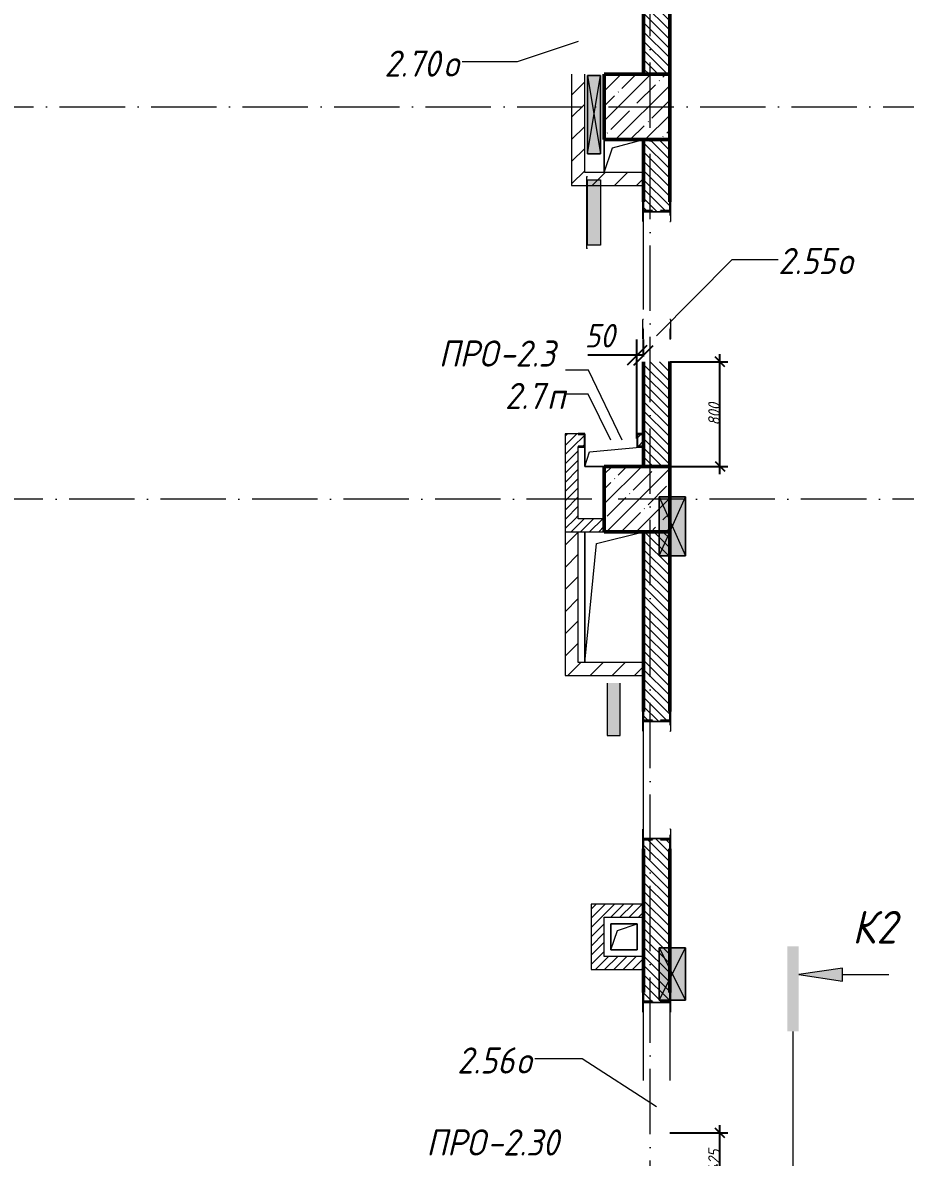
# Model space of a CAD drawing. Header units: millimetres. Extents: x -356862 to 418287, y 0 to 839748.
# Drawn here: x -15010 to -8256, y 328988 to 337669 of the extents above; entities that cross this region are included whole.
import ezdxf

# ---------------------------------------------------------------- set-up
doc = ezdxf.new("R2010")
doc.units = ezdxf.units.MM
doc.linetypes.add('200_ШТРИХ_ш1п0_6_', pattern=[160, 100, -60])
doc.linetypes.add('50_200_ШТРИХ_1Т_ш5_п1_п1_', pattern=[700, 500, -100, 0, -100])
for name, color, linetype, lineweight in [('A-____-____-DIMS', 7, 'Continuous', 9), ('A-____-NOTE-TEXT', 7, 'Continuous', 9), ('A-____-NOTE-TEXT-1', 7, 'Continuous', 5), ('A-DETL-GENF-OTLN', 7, 'Continuous', 9), ('A-FLOR-____-OTLN', 7, 'Continuous', 9), ('A-GENM-____-IDEN', 7, 'Continuous', 9), ('A-GENM-____-MCUT', 7, 'Continuous', 25), ('A-GENM-____-OTLN', 7, 'Continuous', 9), ('A-GENM-____-OTLN-1', 7, 'Continuous', 25), ('A-GLAZ-____-IDEN', 7, 'Continuous', 9), ('A-GLAZ-____-OTLN', 7, 'Continuous', 9), ('A-WALL-____-MCUT-2', 7, 'Continuous', 50), ('A-WALL-____-PATT-1', 7, 'Continuous', 9), ('A-WALL-FNSH-MCUT-1', 7, 'Continuous', 9), ('I-WALL-____-OTLN', 7, 'Continuous', 9), ('S-COLS-____-MCUT', 7, 'Continuous', 50), ('S-COLS-____-OTLN', 7, 'Continuous', 9), ('S-GRID-____-OTLN-1', 7, '50_200_ШТРИХ_1Т_ш5_п1_п1_', 9)]:
    doc.layers.add(name, color=color, linetype=linetype, lineweight=lineweight)
for name, color, linetype, lineweight, true_color in [('A-DETL-GENF-OTLN-4', 9, '200_ШТРИХ_ш1п0_6_', 9, 0x808080), ('A-DETL-GENF-OTLN-5', 7, 'Continuous', 5, 0xc0c0c0), ('A-GLAZ-____-OTLN-1', 7, 'Continuous', 9, 0xc0c0c0)]:
    doc.layers.add(name, color=color, linetype=linetype, lineweight=lineweight, true_color=true_color)
doc.styles.add('ISOCPEUR_I', font='isocpeui.ttf', dxfattribs={"width": 0.9, "height": 2.5})
doc.styles.add('ISOCPEUR_I_10', font='isocpeui.ttf', dxfattribs={"width": 0.9, "height": 180})
doc.styles.add('ISOCPEUR_I_7', font='isocpeui.ttf', dxfattribs={"width": 0.9, "height": 90})
doc.styles.add('ISOCPEUR_I_9', font='isocpeui.ttf', dxfattribs={"width": 0.9, "height": 250})
doc.dimstyles.new('ISO-1_8_0_9К_СРЕДНИЙ_Кладочные_2', dxfattribs={"dimscale": 304.8, "dimtxt": 89.638306, "dimasz": 0.246063, "dimexe": 0.19685, "dimexo": 0, "dimgap": 0, "dimtad": 1, "dimdec": 3, "dimrnd": 0.001, "dimdsep": 46, "dimtxsty": 'ISOCPEUR_I_7', "dimblk1": 'OBLIQUE', "dimblk2": 'OBLIQUE', "dimsah": 1, "dimcen": 0.09, "dimdle": 0.19685, "dimazin": 0, "dimtfac": 1, "dimtdec": 4, "dimtix": 1, "dimtmove": 1, "dimatfit": 3, "dimfxl": 1, "dimtvp": 1, "dimtolj": 1, "dimtzin": 0, "dimarcsym": 2})
doc.dimstyles.new('ISO-1_8_0_9К_СРЕДНИЙ_Кладочные_3', dxfattribs={"dimscale": 304.8, "dimtxt": 179.276612, "dimasz": 0.492126, "dimexe": 0.393701, "dimexo": 0, "dimgap": 0, "dimtad": 1, "dimdec": 3, "dimrnd": 0.001, "dimdsep": 46, "dimtxsty": 'ISOCPEUR_I_10', "dimblk1": 'OBLIQUE', "dimblk2": 'OBLIQUE', "dimsah": 1, "dimcen": 0.09, "dimdle": 0.393701, "dimazin": 0, "dimtfac": 1, "dimtdec": 4, "dimtix": 1, "dimtmove": 0, "dimatfit": 3, "dimfxl": 1, "dimtvp": 1, "dimtolj": 1, "dimtzin": 0, "dimarcsym": 2})
pattern_1 = [(45, (-15659.08, 310542.9), (-35.35534, 35.35534), [])]
pattern_2 = [(45, (-15659.08, 310542.9), (-84.8528, 84.8528), [])]
pattern_3 = [(135, (-15659.08, 310542.9), (-35.35534, -35.35534), [])]

# ---------------------------------------------------------------- blocks, each defined once
blk = doc.blocks.new('BSC_Колонна _Прямоугольная - 500х500-V39-АР1_План отверстий 2 этажа в осях 1-64_А-ГГ')
at = {"layer": 'S-COLS-____-OTLN'}
h = blk.add_hatch(dxfattribs=at)
h.set_pattern_fill('FP_68', color=256, style=0, pattern_type=2)
h.set_pattern_definition([(45, (-5350, -26481.04), (-114.0493, 114.0493), []), (45, (-5235.95, -26481.04), (-114.0493, 114.0493), [201.613, -40.323, 3.353, -36.97])])
h.paths.add_polyline_path([(-250, -250), (250, -250), (250, 250), (-250, 250)], flags=0)
at = {"layer": 'S-COLS-____-MCUT'}
for p, q in [((250, 250), (-250, 250)), ((-250, 250), (-250, -250)), ((250, -250), (250, 250)), ((-250, -250), (250, -250))]:
    blk.add_line(p, q, dxfattribs=at)
blk = doc.blocks.new('BSC_Колонна _Прямоугольная - 500х500-V46-АР1_План отверстий 2 этажа в осях 1-64_А-ГГ')
at = {"layer": 'S-COLS-____-OTLN'}
h = blk.add_hatch(dxfattribs=at)
h.set_pattern_fill('FP_75', color=256, style=0, pattern_type=2)
h.set_pattern_definition([(45, (-5350, -23481.04), (-114.0493, 114.0493), []), (45, (-5235.95, -23481.04), (-114.0493, 114.0493), [201.613, -40.323, 3.353, -36.97])])
h.paths.add_polyline_path([(-250, -250), (250, -250), (250, 250), (-250, 250)], flags=0)
at = {"layer": 'S-COLS-____-MCUT'}
for p, q in [((250, 250), (-250, 250)), ((-250, 250), (-250, -250)), ((250, -250), (250, 250)), ((-250, -250), (250, -250))]:
    blk.add_line(p, q, dxfattribs=at)
blk = doc.blocks.new('154_Стойка_СКБ_Уголок - СМ-2480_200-28346303-АР1_План отверстий 2 этажа в осях 1-64_А-ГГ')
at = {"layer": 'A-GENM-____-MCUT'}
for p, q in [((125, 156), (125, 81)), ((200, 156), (125, 156)), ((131, 81), (131, 150)), ((131, 150), (200, 150)), ((200, 150), (200, 156)), ((125, 81), (131, 81)), ((131, 19), (125, 19)), ((125, 19), (125, -56)), ((131, -50), (131, 19)), ((125, -56), (200, -56)), ((200, -50), (131, -50)), ((200, -56), (200, -50))]:
    blk.add_line(p, q, dxfattribs=at)
blk = doc.blocks.new('Стойка_Влож_Полоса боковая - Полоса-28213942-АР1_План отверстий 2 этажа в осях 1-64_А-ГГ')
at = {"layer": 'A-GENM-____-OTLN'}
for p, q in [((-5, 60), (0, 60)), ((-5, -60), (-5, 60)), ((0, 31), (0, -31)), ((0, -60), (-5, -60))]:
    blk.add_line(p, q, dxfattribs=at)
blk = doc.blocks.new('Стойка_Влож_Уголок_Опорный - Уголок-28213941-АР1_План отверстий 2 этажа в осях 1-64_А-ГГ')
at = {"layer": 'A-GENM-____-OTLN'}
for p, q in [((-212, -6), (-212, 0)), ((0, 0), (0, -6)), ((-212, -75), (-212, -6)), ((-212, -6), (-206, -6)), ((-212, -75), (-206, -75)), ((-6, -6), (0, -6)), ((-6, -75), (0, -75)), ((0, -6), (0, -75))]:
    blk.add_line(p, q, dxfattribs=at)
blk = doc.blocks.new('154_Стойка_СКБ_Уголок - СМ-2480_200-V146-АР1_План отверстий 2 этажа в осях 1-64_А-ГГ')
at = {"layer": 'A-GENM-____-MCUT'}
for p, q in [((125, 156), (125, 150)), ((200, 156), (125, 156)), ((200, 150), (200, 156)), ((125, -50), (125, -56)), ((125, -56), (200, -56)), ((200, -56), (200, -50))]:
    blk.add_line(p, q, dxfattribs=at)
blk = doc.blocks.new('AR_Отверстие Ниша - Лючок-32405468-АР1_План отверстий 2 этажа в осях 1-64_А-ГГ')
at = {"layer": 'A-GLAZ-____-OTLN'}
blk.add_hatch(color=256, dxfattribs=at).paths.add_polyline_path([(200, -47), (200, 50), (-200, 50), (-200, -50), (200, -50)], flags=0)
for p, q in [((200, 50), (-200, 50)), ((200, -50), (200, 50)), ((-200, -50), (200, -50))]:
    blk.add_line(p, q, dxfattribs=at)
blk = doc.blocks.new('AR_Отверстие Ниша - Лючок-32403618-АР1_План отверстий 2 этажа в осях 1-64_А-ГГ')
at = {"layer": 'A-GLAZ-____-OTLN'}
blk.add_hatch(color=256, dxfattribs=at).paths.add_polyline_path([(-250, -50), (250, -50), (250, 50), (-250, 50)], flags=0)
for p, q in [((-250, 50), (250, 50)), ((-250, -50), (-250, 50)), ((250, 50), (250, -50)), ((250, -50), (-250, -50))]:
    blk.add_line(p, q, dxfattribs=at)
blk = doc.blocks.new('Л_Общий_Лючок - Лючок-29753807-АР1_План отверстий 2 этажа в осях 1-64_А-ГГ')
at = {"layer": 'A-GLAZ-____-OTLN-1'}
blk.add_hatch(color=256, dxfattribs=at).paths.add_polyline_path([(524, -6), (524, 0), (-24, 0), (-24, -6), (500, -6)], flags=0)
at = {"layer": 'A-GLAZ-____-OTLN'}
for p, q in [((-24, 0), (-24, -6)), ((524, 0), (524, -6)), ((-24, -6), (524, -6))]:
    blk.add_line(p, q, dxfattribs=at)
blk = doc.blocks.new('154_Фахверк_СКБ_Швеллер - Тип_100_3960_зеркало-29769493-АР1_План отверстий 2 этажа в осях 1-64_А-ГГ')
at = {"layer": 'A-GENM-____-MCUT'}
for p, q in [((175, 50), (125, 50)), ((125, 50), (125, -50)), ((128, 47), (175, 47)), ((128, -47), (128, 47)), ((175, 47), (175, 50)), ((125, -50), (175, -50)), ((175, -47), (128, -47)), ((175, -50), (175, -47))]:
    blk.add_line(p, q, dxfattribs=at)
blk = doc.blocks.new('AR_Отверстие прямоугольное _в плите_ - AR_Отверстие прямоугольное _в плите_-V150-АР1_План отверстий 2 этажа в осях 1-64_А-ГГ')
at = {"layer": 'A-GENM-____-OTLN'}
for p, q in [((100, 100), (-100, 100)), ((-100, 100), (-100, -100)), ((-50, 50), (100, 100)), ((100, -100), (100, 100)), ((-100, -100), (-50, 50)), ((-100, -100), (100, -100))]:
    blk.add_line(p, q, dxfattribs=at)
blk = doc.blocks.new('AR_Отверстие прямоугольное _в плите_ - AR_Отверстие прямоугольное _в плите_-30459275-АР1_План отверстий 2 этажа в осях 1-64_А-ГГ')
at = {"layer": 'A-GENM-____-OTLN'}
for p, q in [((-225, 75), (-225, -75)), ((-225, -75), (-187.5, 37.5)), ((-187.5, 37.5), (225, 75)), ((-225, -75), (-75, -75))]:
    blk.add_line(p, q, dxfattribs=at)
blk = doc.blocks.new('AR_Отверстие прямоугольное _в плите_ - AR_Отверстие прямоугольное _в плите_-30552560-АР1_План отверстий 2 этажа в осях 1-64_А-ГГ')
at = {"layer": 'A-GENM-____-OTLN'}
for p, q in [((-225, 500), (-225, -500)), ((-135, 410), (225, 500)), ((-225, -500), (-135, 410))]:
    blk.add_line(p, q, dxfattribs=at)
blk = doc.blocks.new('AR_Отверстие прямоугольное _в плите_ - AR_Отверстие прямоугольное _в плите_-V189-АР1_План отверстий 2 этажа в осях 1-64_А-ГГ')
at = {"layer": 'A-GENM-____-OTLN'}
for p, q in [((-150, 125), (-150, -125)), ((-87.5, 62.5), (150, 125)), ((-150, -125), (-87.5, 62.5))]:
    blk.add_line(p, q, dxfattribs=at)
blk = doc.blocks.new('AR_Отверстие прямоугольное _в стене_ - AR_Отверстие прямоугольное _в стене__ОВ-V198-АР1_План отверстий 2 этажа в осях 1-64_А-ГГ')
at = {"layer": 'A-GLAZ-____-OTLN'}
blk.add_hatch(color=256, dxfattribs=at).paths.add_polyline_path([(-225, -100), (225, -100), (225, 100), (-225, 100)], flags=0)
at = {"layer": 'A-DETL-GENF-OTLN'}
for p, q in [((-225, -100), (-225, 100)), ((-225, 100), (225, 100)), ((225, 100), (-225, -100)), ((-225, 100), (225, -100)), ((225, 100), (-225, 100)), ((-225, 100), (-225, -100)), ((225, 100), (225, -100)), ((225, -100), (225, 100)), ((225, -100), (-225, -100)), ((-225, -100), (225, -100))]:
    blk.add_line(p, q, dxfattribs=at)
blk = doc.blocks.new('AR_Отверстие прямоугольное _в стене_ - AR_Отверстие прямоугольное _в стене__ОВ-36902575-АР1_План отверстий 2 этажа в осях 1-64_А-ГГ')
at = {"layer": 'A-GLAZ-____-OTLN'}
blk.add_hatch(color=256, dxfattribs=at).paths.add_polyline_path([(-300, -50), (300, -50), (300, 50), (-300, 50)], flags=0)
at = {"layer": 'A-DETL-GENF-OTLN'}
for p, q in [((-300, -50), (-300, 50)), ((-300, 50), (300, 50)), ((300, 50), (-300, -50)), ((-300, 50), (300, -50)), ((300, 50), (-300, 50)), ((-300, 50), (-300, -50)), ((300, 50), (300, -50)), ((300, -50), (300, 50)), ((300, -50), (-300, -50)), ((-300, -50), (300, -50))]:
    blk.add_line(p, q, dxfattribs=at)
blk = doc.blocks.new('AR_Отверстие прямоугольное _в стене__БезПР - AR_Отверстие прямоугольное _в стене__БезПР-36428632-АР1_План отверстий 2 этажа в осях 1-64_А-ГГ')
at = {"layer": 'A-GLAZ-____-OTLN'}
blk.add_hatch(color=256, dxfattribs=at).paths.add_polyline_path([(-200, -100), (200, -100), (200, 100), (-200, 100)], flags=0)
at = {"layer": 'A-DETL-GENF-OTLN'}
for p, q in [((-200, -100), (-200, 100)), ((-200, 100), (200, 100)), ((200, 100), (-200, -100)), ((-200, 100), (200, -100)), ((200, 100), (-200, 100)), ((-200, 100), (-200, -100)), ((200, 100), (200, -100)), ((200, -100), (200, 100)), ((200, -100), (-200, -100)), ((-200, -100), (200, -100))]:
    blk.add_line(p, q, dxfattribs=at)
at = {"layer": 'A-GLAZ-____-OTLN'}
blk.add_line((200, 100), (-200, 100), dxfattribs=at)
blk = doc.blocks.new('DET_L_Имитация разреза_ISO2-5 - Вправо-36892236-АР1_План отверстий 2 этажа в осях 1-64_А-ГГ')
at = {"layer": 'A-DETL-GENF-OTLN-5'}
blk.add_line((143.1, 0), (1926.9, 0), dxfattribs=at)
blk = doc.blocks.new('_Oblique')
at = {"color": 0, "linetype": 'ByBlock', "lineweight": -2}
blk.add_line((-0.5, -0.5), (0.5, 0.5), dxfattribs=at)
blk = doc.blocks.new('*D9335')
at = {"layer": 'A-____-____-DIMS', "color": 0, "lineweight": -2, "transparency": 16777216}
for p, q in [((-10309.1, 334487), (-10309.1, 335243.8)), ((-10259.1, 335114.7), (-10259.1, 335243.8)), ((-10309.1, 335123.8), (-10685.8, 335123.8)), ((-10259.1, 335123.8), (-10429.1, 335123.8))]:
    blk.add_line(p, q, dxfattribs=at)
at = {"layer": 'Defpoints', "color": 0, "transparency": 16777216}
for p in [(-10259.1, 335123.8), (-10259.1, 335114.7), (-10309.1, 334487)]:
    blk.add_point(p, dxfattribs=at)
at = {"layer": 'A-____-____-DIMS', "color": 0, "lineweight": -2, "transparency": 16777216, "xscale": 150, "yscale": 150, "zscale": 150, "rotation": 180}
blk.add_blockref('_Oblique', (-10309.1, 335123.8), dxfattribs=at)
at = {"layer": 'A-____-____-DIMS', "color": 0, "lineweight": -2, "transparency": 16777216, "xscale": 150, "yscale": 150, "zscale": 150}
blk.add_blockref('_Oblique', (-10259.1, 335123.8), dxfattribs=at)
at = {"layer": 'A-____-____-DIMS', "color": 0, "transparency": 16777216, "insert": (-10708.9, 335363.8), "char_height": 180, "width": 273.052, "attachment_point": 1, "line_spacing_factor": 1.149209, "style": 'ISOCPEUR_I_10'}
blk.add_mtext('\\A1;50', dxfattribs=at)
blk = doc.blocks.new('*D9194')
at = {"layer": 'A-____-____-DIMS', "color": 0, "lineweight": -2, "transparency": 16777216}
for p, q in [((-9674.4, 334213.9), (-9674.4, 335133.9)), ((-10059.1, 335073.9), (-9614.4, 335073.9)), ((-10059.1, 334273.9), (-9614.4, 334273.9))]:
    blk.add_line(p, q, dxfattribs=at)
at = {"layer": 'Defpoints', "color": 0, "transparency": 16777216}
for p in [(-10059.1, 335073.9), (-9674.4, 335073.9), (-10059.1, 334273.9)]:
    blk.add_point(p, dxfattribs=at)
at = {"layer": 'A-____-____-DIMS', "color": 0, "lineweight": -2, "transparency": 16777216, "xscale": 75, "yscale": 75, "zscale": 75}
for p, rotation in [((-9674.4, 335073.9), 90), ((-9674.4, 334273.9), 270)]:
    blk.add_blockref('_Oblique', p, dxfattribs=dict(at, rotation=rotation))
at = {"layer": 'A-____-____-DIMS', "color": 0, "transparency": 16777216, "insert": (-9719.4, 334673.9), "char_height": 90, "width": 409.578, "attachment_point": 5, "rotation": 90, "style": 'ISOCPEUR_I_7'}
blk.add_mtext('\\A1;800', dxfattribs=at)
blk = doc.blocks.new('*D9196')
at = {"layer": 'A-____-____-DIMS', "color": 0, "lineweight": -2, "transparency": 16777216}
for p, q in [((-9674.4, 328688.9), (-9674.4, 329233.9)), ((-10059.1, 329173.9), (-9614.4, 329173.9)), ((-10053.1, 328748.9), (-9614.4, 328748.9))]:
    blk.add_line(p, q, dxfattribs=at)
at = {"layer": 'Defpoints', "color": 0, "transparency": 16777216}
for p in [(-10059.1, 329173.9), (-9674.4, 329173.9), (-10053.1, 328748.9)]:
    blk.add_point(p, dxfattribs=at)
at = {"layer": 'A-____-____-DIMS', "color": 0, "lineweight": -2, "transparency": 16777216, "xscale": 75, "yscale": 75, "zscale": 75}
for p, rotation in [((-9674.4, 329173.9), 90), ((-9674.4, 328748.9), 270)]:
    blk.add_blockref('_Oblique', p, dxfattribs=dict(at, rotation=rotation))
at = {"layer": 'A-____-____-DIMS', "color": 0, "transparency": 16777216, "insert": (-9719.4, 328961.4), "char_height": 90, "width": 426.127, "attachment_point": 5, "rotation": 90, "style": 'ISOCPEUR_I_7'}
blk.add_mtext('\\A1;425', dxfattribs=at)

msp = doc.modelspace()

# ---------------------------------------------------------------- hatches: boundary and pattern name
at = {"layer": 'A-____-NOTE-TEXT-1'}
for points in [[(-9070.713, 329950.8496), (-9070.713, 330600.8496), (-9157.4496, 330600.8496), (-9157.4496, 329950.8496)], [(-8737.0716, 330335.0015), (-8737.0716, 330435.0015), (-9070.713, 330385.0015)]]:
    msp.add_hatch(color=256, dxfattribs=at).paths.add_polyline_path(points, flags=0)
at = {"layer": 'A-WALL-____-PATT-1'}
h = msp.add_hatch(dxfattribs=at)
h.set_pattern_fill('FP_6', color=256, style=0, pattern_type=2)
h.set_pattern_definition(pattern_3)
h.paths.add_polyline_path([(-10059.0813, 337273.9433), (-10059.0813, 339848.9433), (-10259.0813, 339848.9433), (-10259.0813, 337273.9433)], flags=0)
h.paths.add_polyline_path([(-10259.0813, 340398.9433), (-10059.0813, 340398.9433), (-10059.0813, 340667.9433), (-10128.0813, 340667.9433), (-10128.0813, 340673.9433), (-10190.0813, 340673.9433), (-10190.0813, 340667.9433), (-10259.0813, 340667.9433), (-10259.0813, 340598.9433)], flags=0)
h.paths.add_polyline_path([(-10128.0813, 342373.9433), (-10128.0813, 342379.9433), (-10059.0813, 342379.9433), (-10059.0813, 342773.9433), (-10259.0813, 342773.9433), (-10259.0813, 342379.9433), (-10190.0813, 342379.9433), (-10190.0813, 342373.9433)], flags=0)
h = msp.add_hatch(dxfattribs=at)
h.set_pattern_fill('FP_4', color=256, style=0, pattern_type=2)
h.set_pattern_definition(pattern_2)
h.paths.add_polyline_path([(-10809.0813, 336423.9433), (-10709.0813, 336423.9433), (-10709.0813, 337273.9433), (-10809.0813, 337273.9433)], flags=0)
h.paths.add_polyline_path([(-10806.0813, 337773.9433), (-10709.0813, 337773.9433), (-10709.0813, 338423.9433), (-10712.0813, 338423.9433), (-10712.0813, 338470.9433), (-10806.0813, 338470.9433), (-10806.0813, 338423.9433), (-10809.0813, 338423.9433), (-10809.0813, 337773.9433)], flags=0)
h.paths.add_polyline_path([(-10712.0813, 338473.9433), (-10709.0813, 338473.9433), (-10709.0813, 339323.9433), (-10809.0813, 339323.9433), (-10809.0813, 338473.9433), (-10757.8313, 338473.9433)], flags=0)
h.paths.add_polyline_path([(-10709.0813, 339823.9433), (-10709.0813, 340523.9433), (-10809.0813, 340523.9433), (-10809.0813, 339823.9433), (-10791.5813, 339823.9433)], flags=0)
h = msp.add_hatch(dxfattribs=at)
h.set_pattern_fill('FP_6', color=256, style=0, pattern_type=2)
h.set_pattern_definition(pattern_3)
h.paths.add_polyline_path([(-10059.0813, 334273.9433), (-10059.0813, 335073.9433), (-10259.0813, 335073.9433), (-10259.0813, 334273.9433)], flags=0)
h.paths.add_polyline_path([(-10128.0813, 336223.9433), (-10128.0813, 336229.9433), (-10059.0813, 336229.9433), (-10059.0813, 336773.9433), (-10259.0813, 336773.9433), (-10259.0813, 336229.9433), (-10190.0813, 336229.9433), (-10190.0813, 336223.9433)], flags=0)
h = msp.add_hatch(dxfattribs=at)
h.set_pattern_fill('FP_4', color=256, style=0, pattern_type=2)
h.set_pattern_definition(pattern_2)
h.paths.add_polyline_path([(-10709.0813, 336423.9433), (-10259.0813, 336423.9433), (-10259.0813, 336523.9433), (-10709.0813, 336523.9433)], flags=0)
h = msp.add_hatch(dxfattribs=at)
h.set_pattern_fill('FP_5', color=256, style=0, pattern_type=2)
h.set_pattern_definition(pattern_1)
h.paths.add_polyline_path([(-10859.0813, 334423.9433), (-10759.0813, 334423.9433), (-10759.0813, 334426.9433), (-10712.0813, 334426.9433), (-10712.0813, 334520.9433), (-10759.0813, 334520.9433), (-10759.0813, 334523.9433), (-10859.0813, 334523.9433), (-10859.0813, 334426.9433)], flags=0)
h.paths.add_polyline_path([(-10306.0813, 334426.9433), (-10259.0813, 334426.9433), (-10259.0813, 334520.9433), (-10306.0813, 334520.9433), (-10306.0813, 334514.5433)], flags=0)
h = msp.add_hatch(dxfattribs=at)
h.set_pattern_fill('FP_5', color=256, style=0, pattern_type=2)
h.set_pattern_definition(pattern_1)
h.paths.add_polyline_path([(-10859.0813, 333873.9433), (-10759.0813, 333873.9433), (-10759.0813, 334423.9433), (-10859.0813, 334423.9433), (-10859.0813, 334417.5603)], flags=0)
h = msp.add_hatch(dxfattribs=at)
h.set_pattern_fill('FP_5', color=256, style=0, pattern_type=2)
h.set_pattern_definition(pattern_1)
h.paths.add_polyline_path([(-10559.0813, 333773.9433), (-10559.0813, 333873.9433), (-10859.0813, 333873.9433), (-10859.0813, 333773.9433)], flags=0)
h = msp.add_hatch(dxfattribs=at)
h.set_pattern_fill('FP_4', color=256, style=0, pattern_type=2)
h.set_pattern_definition(pattern_2)
h.paths.add_polyline_path([(-10859.0813, 332673.9433), (-10759.0813, 332673.9433), (-10759.0813, 333773.9433), (-10859.0813, 333773.9433)], flags=0)
h = msp.add_hatch(dxfattribs=at)
h.set_pattern_fill('FP_6', color=256, style=0, pattern_type=2)
h.set_pattern_definition(pattern_3)
h.paths.add_polyline_path([(-10190.0813, 328273.9433), (-10059.0813, 328273.9433), (-10059.0813, 328467.9433), (-10128.0813, 328467.9433), (-10128.0813, 328473.9433), (-10190.0813, 328473.9433), (-10190.0813, 328467.9433), (-10259.0813, 328467.9433), (-10259.0813, 328273.9433)], flags=0)
h.paths.add_polyline_path([(-10128.0813, 330173.9433), (-10128.0813, 330179.9433), (-10059.0813, 330179.9433), (-10059.0813, 331417.9433), (-10128.0813, 331417.9433), (-10128.0813, 331423.9433), (-10190.0813, 331423.9433), (-10190.0813, 331417.9433), (-10259.0813, 331417.9433), (-10259.0813, 330179.9433), (-10190.0813, 330179.9433), (-10190.0813, 330173.9433)], flags=0)
h.paths.add_polyline_path([(-10128.0813, 332323.9433), (-10128.0813, 332329.9433), (-10059.0813, 332329.9433), (-10059.0813, 333773.9433), (-10259.0813, 333773.9433), (-10259.0813, 332329.9433), (-10190.0813, 332329.9433), (-10190.0813, 332323.9433)], flags=0)
h = msp.add_hatch(dxfattribs=at)
h.set_pattern_fill('FP_4', color=256, style=0, pattern_type=2)
h.set_pattern_definition(pattern_2)
h.paths.add_polyline_path([(-10759.0813, 332673.9433), (-10259.0813, 332673.9433), (-10259.0813, 332773.9433), (-10759.0813, 332773.9433)], flags=0)
h = msp.add_hatch(dxfattribs=at)
h.set_pattern_fill('FP_5', color=256, style=0, pattern_type=2)
h.set_pattern_definition(pattern_1)
h.paths.add_polyline_path([(-10559.0813, 330523.9433), (-10559.0813, 330923.9433), (-10659.0813, 330923.9433), (-10659.0813, 330523.9433)], flags=0)
h = msp.add_hatch(dxfattribs=at)
h.set_pattern_fill('FP_5', color=256, style=0, pattern_type=2)
h.set_pattern_definition(pattern_1)
h.paths.add_polyline_path([(-10259.0813, 330823.9433), (-10259.0813, 330923.9433), (-10559.0813, 330923.9433), (-10559.0813, 330823.9433), (-10370.378, 330823.9433)], flags=0)
h = msp.add_hatch(dxfattribs=at)
h.set_pattern_fill('FP_5', color=256, style=0, pattern_type=2)
h.set_pattern_definition(pattern_1)
h.paths.add_polyline_path([(-10259.0813, 330423.9433), (-10259.0813, 330523.9433), (-10659.0813, 330523.9433), (-10659.0813, 330423.9433), (-10370.378, 330423.9433)], flags=0)

# ---------------------------------------------------------------- linework, layer by layer
at = {"layer": 'A-____-NOTE-TEXT'}
for p, q in [((-8737.0716, 330435.0015), (-9070.713, 330385.0015)), ((-8737.0716, 330335.0015), (-8737.0716, 330435.0015)), ((-9070.713, 330385.0015), (-8737.0716, 330335.0015)), ((-8737.0716, 330385.0015), (-8380.8216, 330385.0015))]:
    msp.add_line(p, q, dxfattribs=at)
at = {"layer": 'A-FLOR-____-OTLN'}
for p, q in [((-10559.0813, 336523.9433), (-10559.0813, 336773.9433)), ((-10709.0813, 334273.9433), (-10709.0813, 334423.9433)), ((-10559.0813, 334273.9433), (-10709.0813, 334273.9433)), ((-10709.0813, 332773.9433), (-10709.0813, 333773.9433)), ((-10509.0813, 330773.9433), (-10309.0813, 330773.9433)), ((-10509.0813, 330573.9433), (-10509.0813, 330773.9433)), ((-10309.0813, 330773.9433), (-10309.0813, 330573.9433)), ((-10309.0813, 330573.9433), (-10509.0813, 330573.9433))]:
    msp.add_line(p, q, dxfattribs=at)
at = {"layer": 'A-GENM-____-IDEN'}
for p, q in [((-10681.0563, 335010.1526), (-10855.2786, 335010.1526)), ((-10421.3775, 334473.9433), (-10681.0563, 335010.1526))]:
    msp.add_line(p, q, dxfattribs=at)
at = {"layer": 'A-GLAZ-____-IDEN'}
for p, q in [((-10759.0813, 337523.9433), (-11226.8843, 337368.5523)), ((-11226.8843, 337368.5523), (-11646.7653, 337368.5523)), ((-10159.0813, 335273.9433), (-9580.341, 335857.5281)), ((-9580.341, 335857.5281), (-9227.9507, 335857.5281)), ((-10682.1799, 334825.4433), (-10855.2786, 334825.4433)), ((-10509.0813, 334473.9433), (-10682.1799, 334825.4433)), ((-10728.8251, 329740.8822), (-11090.0556, 329740.8822)), ((-10159.0813, 329373.9433), (-10728.8251, 329740.8822))]:
    msp.add_line(p, q, dxfattribs=at)
at = {"layer": 'A-WALL-____-MCUT-2'}
for p, q in [((-10259.0813, 339848.9433), (-10259.0813, 337273.9433)), ((-10059.0813, 337273.9433), (-10059.0813, 339848.9433)), ((-10259.0813, 336773.9433), (-10259.0813, 336298.9433)), ((-10059.0813, 336298.9433), (-10059.0813, 336773.9433)), ((-10259.0813, 335073.9433), (-10259.0813, 334523.9433)), ((-10059.0813, 334273.9433), (-10059.0813, 335073.9433)), ((-10259.0813, 334520.9433), (-10259.0813, 334426.9433)), ((-10259.0813, 334423.9433), (-10259.0813, 334273.9433)), ((-10259.0813, 333773.9433), (-10259.0813, 332398.9433)), ((-10059.0813, 332398.9433), (-10059.0813, 333773.9433)), ((-10259.0813, 331348.9433), (-10259.0813, 330248.9433)), ((-10059.0813, 330248.9433), (-10059.0813, 331348.9433))]:
    msp.add_line(p, q, dxfattribs=at)
at = {"layer": 'A-WALL-FNSH-MCUT-1'}
for p, q in [((-10809.0813, 337273.9433), (-10809.0813, 336423.9433)), ((-10709.0813, 336523.9433), (-10709.0813, 337273.9433)), ((-10259.0813, 336523.9433), (-10709.0813, 336523.9433)), ((-10809.0813, 336423.9433), (-10259.0813, 336423.9433)), ((-10759.0813, 334523.9433), (-10859.0813, 334523.9433)), ((-10859.0813, 334523.9433), (-10859.0813, 332673.9433)), ((-10759.0813, 333873.9433), (-10759.0813, 334423.9433)), ((-10559.0813, 333873.9433), (-10759.0813, 333873.9433)), ((-10859.0813, 333773.9433), (-10559.0813, 333773.9433)), ((-10759.0813, 332773.9433), (-10759.0813, 333773.9433)), ((-10259.0813, 332773.9433), (-10759.0813, 332773.9433)), ((-10859.0813, 332673.9433), (-10259.0813, 332673.9433)), ((-10659.0813, 330923.9433), (-10659.0813, 330423.9433)), ((-10259.0813, 330923.9433), (-10659.0813, 330923.9433)), ((-10559.0813, 330523.9433), (-10559.0813, 330823.9433)), ((-10559.0813, 330823.9433), (-10259.0813, 330823.9433)), ((-10259.0813, 330523.9433), (-10559.0813, 330523.9433)), ((-10659.0813, 330423.9433), (-10259.0813, 330423.9433))]:
    msp.add_line(p, q, dxfattribs=at)
at = {"layer": 'I-WALL-____-OTLN'}
for p, q in [((-10259.0813, 335473.9433), (-10259.0813, 336223.9433)), ((-10059.0813, 336223.9433), (-10059.0813, 336193.9433)), ((-10259.0813, 331423.9433), (-10259.0813, 332323.9433)), ((-10059.0813, 332323.9433), (-10059.0813, 332293.9433)), ((-10059.0813, 331453.9433), (-10059.0813, 331423.9433)), ((-10259.0813, 329573.9433), (-10259.0813, 330173.9433)), ((-10059.0813, 330173.9433), (-10059.0813, 329573.9433))]:
    msp.add_line(p, q, dxfattribs=at)
at = {"layer": 'S-GRID-____-OTLN-1'}
for p, q in [((-10209.0813, 306060.2949), (-10209.0813, 360423.8609)), ((-20327.8515, 337023.9433), (11048.6579, 337023.9433)), ((11048.6579, 334023.9433), (-20327.8515, 334023.9433))]:
    msp.add_line(p, q, dxfattribs=at)

# ---------------------------------------------------------------- block references
at = {"layer": 'A-DETL-GENF-OTLN-4', "rotation": 90.00000000000027}
msp.add_blockref('DET_L_Имитация разреза_ISO2-5 - Вправо-36892236-АР1_План отверстий 2 этажа в осях 1-64_А-ГГ', (-9114.0813, 328023.9433), dxfattribs=at)
at = {"layer": 'A-GENM-____-OTLN'}
for name, p in [('AR_Отверстие прямоугольное _в плите_ - AR_Отверстие прямоугольное _в плите_-V189-АР1_План отверстий 2 этажа в осях 1-64_А-ГГ', (-10409.0813, 336648.9433)), ('Стойка_Влож_Уголок_Опорный - Уголок-28213941-АР1_План отверстий 2 этажа в осях 1-64_А-ГГ', (-10053.0813, 336223.9433)), ('AR_Отверстие прямоугольное _в плите_ - AR_Отверстие прямоугольное _в плите_-30459275-АР1_План отверстий 2 этажа в осях 1-64_А-ГГ', (-10484.0813, 334348.9433)), ('AR_Отверстие прямоугольное _в плите_ - AR_Отверстие прямоугольное _в плите_-30552560-АР1_План отверстий 2 этажа в осях 1-64_А-ГГ', (-10484.0813, 333273.9433)), ('Стойка_Влож_Уголок_Опорный - Уголок-28213941-АР1_План отверстий 2 этажа в осях 1-64_А-ГГ', (-10053.0813, 332323.9433)), ('AR_Отверстие прямоугольное _в плите_ - AR_Отверстие прямоугольное _в плите_-V150-АР1_План отверстий 2 этажа в осях 1-64_А-ГГ', (-10409.0813, 330673.9433)), ('Стойка_Влож_Уголок_Опорный - Уголок-28213941-АР1_План отверстий 2 этажа в осях 1-64_А-ГГ', (-10053.0813, 330173.9433))]:
    msp.add_blockref(name, p, dxfattribs=at)
for name, p, rotation in [('Стойка_Влож_Полоса боковая - Полоса-28213942-АР1_План отверстий 2 этажа в осях 1-64_А-ГГ', (-10159.0813, 336223.9433), 89.99999999999993), ('Стойка_Влож_Уголок_Опорный - Уголок-28213941-АР1_План отверстий 2 этажа в осях 1-64_А-ГГ', (-10265.0813, 335323.9433), 180), ('Стойка_Влож_Полоса боковая - Полоса-28213942-АР1_План отверстий 2 этажа в осях 1-64_А-ГГ', (-10159.0813, 332323.9433), 89.99999999999993), ('Стойка_Влож_Уголок_Опорный - Уголок-28213941-АР1_План отверстий 2 этажа в осях 1-64_А-ГГ', (-10265.0813, 331423.9433), 180), ('Стойка_Влож_Полоса боковая - Полоса-28213942-АР1_План отверстий 2 этажа в осях 1-64_А-ГГ', (-10159.0813, 331423.9433), 269.9999999999999), ('Стойка_Влож_Полоса боковая - Полоса-28213942-АР1_План отверстий 2 этажа в осях 1-64_А-ГГ', (-10159.0813, 330173.9433), 89.99999999999993)]:
    msp.add_blockref(name, p, dxfattribs=dict(at, rotation=rotation))
at = {"layer": 'A-GENM-____-OTLN-1'}
for name, p, rotation in [('154_Стойка_СКБ_Уголок - СМ-2480_200-28346303-АР1_План отверстий 2 этажа в осях 1-64_А-ГГ', (-10109.0813, 336098.9433), 89.99999999999991), ('154_Стойка_СКБ_Уголок - СМ-2480_200-V146-АР1_План отверстий 2 этажа в осях 1-64_А-ГГ', (-10209.0813, 335448.9433), 269.9999999999999), ('154_Фахверк_СКБ_Швеллер - Тип_100_3960_зеркало-29769493-АР1_План отверстий 2 этажа в осях 1-64_А-ГГ', (-10584.0813, 334473.9433), 180), ('154_Стойка_СКБ_Уголок - СМ-2480_200-28346303-АР1_План отверстий 2 этажа в осях 1-64_А-ГГ', (-10109.0813, 332198.9433), 89.99999999999991), ('154_Стойка_СКБ_Уголок - СМ-2480_200-28346303-АР1_План отверстий 2 этажа в осях 1-64_А-ГГ', (-10209.0813, 331548.9433), 269.9999999999999), ('154_Стойка_СКБ_Уголок - СМ-2480_200-28346303-АР1_План отверстий 2 этажа в осях 1-64_А-ГГ', (-10109.0813, 330048.9433), 89.99999999999991)]:
    msp.add_blockref(name, p, dxfattribs=dict(at, rotation=rotation))
msp.add_blockref('154_Фахверк_СКБ_Швеллер - Тип_100_3960_зеркало-29769493-АР1_План отверстий 2 этажа в осях 1-64_А-ГГ', (-10434.0813, 334473.9433), dxfattribs=at)
at = {"layer": 'A-GLAZ-____-OTLN'}
for name, p, rotation in [('AR_Отверстие прямоугольное _в стене_ - AR_Отверстие прямоугольное _в стене__ОВ-36902575-АР1_План отверстий 2 этажа в осях 1-64_А-ГГ', (-10638.5663, 336965.553), 89.9999999999999), ('Л_Общий_Лючок - Лючок-29753807-АР1_План отверстий 2 этажа в осях 1-64_А-ГГ', (-10688.5663, 336465.553), 269.9999999999999), ('AR_Отверстие Ниша - Лючок-32403618-АР1_План отверстий 2 этажа в осях 1-64_А-ГГ', (-10638.5663, 336215.553), 89.9999999999999), ('AR_Отверстие прямоугольное _в стене_ - AR_Отверстие прямоугольное _в стене__ОВ-V198-АР1_План отверстий 2 этажа в осях 1-64_А-ГГ', (-10038.5663, 333815.553), 89.99999999999991), ('AR_Отверстие Ниша - Лючок-32405468-АР1_План отверстий 2 этажа в осях 1-64_А-ГГ', (-10488.5663, 332415.553), 269.9999999999999), ('AR_Отверстие прямоугольное _в стене__БезПР - AR_Отверстие прямоугольное _в стене__БезПР-36428632-АР1_План отверстий 2 этажа в осях 1-64_А-ГГ', (-10038.5663, 330390.553), 89.99999999999991)]:
    msp.add_blockref(name, p, dxfattribs=dict(at, rotation=rotation))
at = {"layer": 'S-COLS-____-OTLN'}
for name, p in [('BSC_Колонна _Прямоугольная - 500х500-V39-АР1_План отверстий 2 этажа в осях 1-64_А-ГГ', (-10309.0813, 337023.9433)), ('BSC_Колонна _Прямоугольная - 500х500-V46-АР1_План отверстий 2 этажа в осях 1-64_А-ГГ', (-10309.0813, 334023.9433))]:
    msp.add_blockref(name, p, dxfattribs=at)

# ---------------------------------------------------------------- texts
at = {"layer": 'A-____-NOTE-TEXT', "char_height": 250, "attachment_point": 1, "style": 'ISOCPEUR_I'}
for s, insert, width in [('\\fISOCPEUR|b0|i1|c204|p34|;\\W.9;К', (-8661.6909, 330873.0098), 223.670813), ('\\fISOCPEUR|b0|i1|c204|p34|;\\W.9;2', (-8477.144, 330873.0098), 202.02525)]:
    msp.add_mtext(s, dxfattribs=dict(at, insert=insert, width=width))
at = {"layer": 'A-GENM-____-IDEN', "char_height": 200, "attachment_point": 1, "style": 'ISOCPEUR_I_9'}
for s, insert, width in [('ПРО', (-11825.6852, 335237.2688), 562.784625), ('-2.3', (-11361.3415, 335237.2688), 548.35425), ('ПРО', (-11920.6887, 329201.0594), 562.784625), ('-2.30', (-11456.3449, 329201.0594), 707.088375)]:
    msp.add_mtext(s, dxfattribs=dict(at, insert=insert, width=width))
at = {"layer": 'A-GLAZ-____-IDEN', "char_height": 200, "attachment_point": 1, "style": 'ISOCPEUR_I_9'}
for s, insert, width in [('2.70', (-12242.2199, 337456.1669), 548.35425), ('\\fISOCPEUR|b0|i1|c204|p34|;\\W.9;о', (-11789.7824, 337456.1669), 158.734125), ('2.55', (-9227.9507, 335945.1427), 548.35425), ('\\fISOCPEUR|b0|i1|c204|p34|;\\W.9;о', (-8775.5132, 335945.1427), 158.734125), ('2.7', (-11319.3279, 334913.0578), 389.620125), ('\\fISOCPEUR|b0|i1|c204|p34|;\\W.9;п', (-10997.8592, 334913.0578), 158.734125), ('2.56', (-11685.5101, 329828.4968), 548.35425), ('\\fISOCPEUR|b0|i1|c204|p34|;\\W.9;о', (-11233.0726, 329828.4968), 158.734125)]:
    msp.add_mtext(s, dxfattribs=dict(at, insert=insert, width=width))

# ---------------------------------------------------------------- dimensions: what is measured, and where the dimension line sits
at = {"layer": 'A-____-____-DIMS'}
dim = msp.add_linear_dim(base=(-10259.0813, 335123.8204), p1=(-10309.0813, 334487.0446), p2=(-10259.0813, 335114.7244), dimstyle='ISO-1_8_0_9К_СРЕДНИЙ_Кладочные_3', override={"dimpost": '<>', "dimfxl": 629.668124}, dxfattribs=at)
dim.commit()
dim.dimension.update_dxf_attribs({"geometry": '*D9335', "text_midpoint": (-10572.4199, 335123.8204), "dimtype": 160})
for base, p1, p2, override, picture, middle in [((-9674.4384, 335073.9433), (-10059.0813, 334273.9433), (-10059.0813, 335073.9433), {"dimpost": '<>', "dimfxl": 800}, '*D9194', (-9719.4384, 334673.9433)), ((-9674.4384, 329173.9433), (-10053.0813, 328748.9433), (-10059.0813, 329173.9433), {"dimpost": '<>', "dimfxl": 425.042351}, '*D9196', (-9719.4384, 328961.4433))]:
    dim = msp.add_linear_dim(base=base, p1=p1, p2=p2, angle=90, dimstyle='ISO-1_8_0_9К_СРЕДНИЙ_Кладочные_2', override=override, dxfattribs=at)
    dim.commit()
    dim.dimension.update_dxf_attribs({"geometry": picture, "text_midpoint": middle})

doc.saveas('drawing.dxf')
